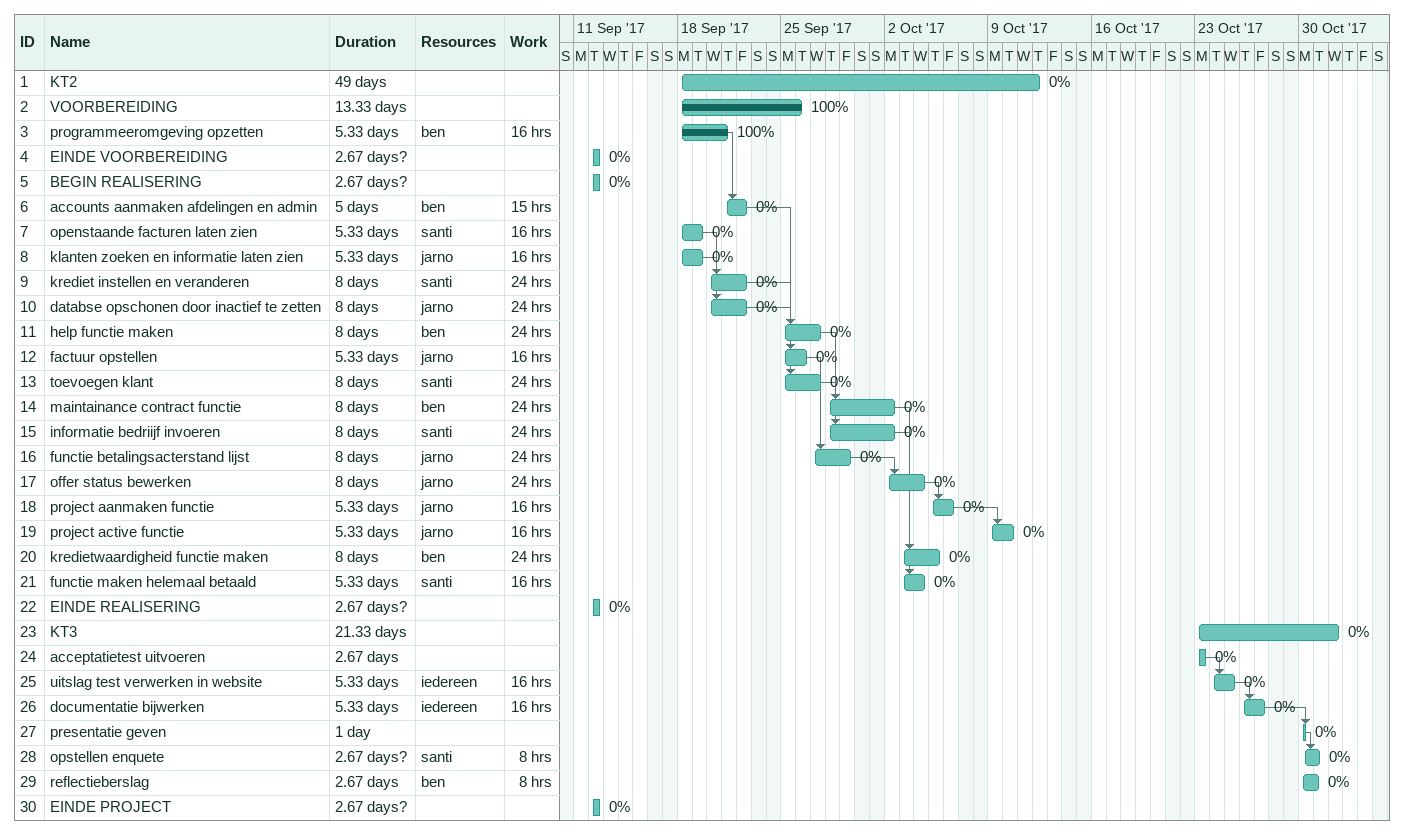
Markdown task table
| ID | Task | Duration | Start | Finish | Predecessors | Resources | % complete | Work (h) |
|---|---|---|---|---|---|---|---|---|
| 1 | KT2 | 49d | 2017-09-18 | 2017-10-12 |  |  | 0 |  |
| 2 | VOORBEREIDING | 13.33d | 2017-09-18 | 2017-09-26 |  |  | 100 |  |
| 3 | programmeeromgeving opzetten | 5.33d | 2017-09-18 | 2017-09-21 |  | ben | 100 | 16 |
| 4 | EINDE VOORBEREIDING | 2.67d? | 2017-09-12 | 2017-09-12 |  |  | 0 |  |
| 5 | BEGIN REALISERING | 2.67d? | 2017-09-12 | 2017-09-12 |  |  | 0 |  |
| 6 | accounts aanmaken afdelingen en admin | 5d | 2017-09-21 | 2017-09-22 | 3 | ben | 0 | 15 |
| 7 | openstaande facturen laten zien | 5.33d | 2017-09-18 | 2017-09-19 |  | santi | 0 | 16 |
| 8 | klanten zoeken en informatie laten zien | 5.33d | 2017-09-18 | 2017-09-19 |  | jarno | 0 | 16 |
| 9 | krediet instellen en veranderen | 8d | 2017-09-20 | 2017-09-22 | 7 | santi | 0 | 24 |
| 10 | databse opschonen door inactief te zetten | 8d | 2017-09-20 | 2017-09-22 | 8 | jarno | 0 | 24 |
| 11 | help functie maken | 8d | 2017-09-25 | 2017-09-27 | 6 | ben | 0 | 24 |
| 12 | factuur opstellen | 5.33d | 2017-09-25 | 2017-09-26 | 10 | jarno | 0 | 16 |
| 13 | toevoegen klant | 8d | 2017-09-25 | 2017-09-27 | 9 | santi | 0 | 24 |
| 14 | maintainance contract functie | 8d | 2017-09-28 | 2017-10-02 | 11 | ben | 0 | 24 |
| 15 | informatie bedriijf invoeren | 8d | 2017-09-28 | 2017-10-02 | 13 | santi | 0 | 24 |
| 16 | functie betalingsacterstand lijst | 8d | 2017-09-27 | 2017-09-29 | 12 | jarno | 0 | 24 |
| 17 | offer status bewerken | 8d | 2017-10-02 | 2017-10-04 | 16 | jarno | 0 | 24 |
| 18 | project aanmaken functie | 5.33d | 2017-10-05 | 2017-10-06 | 17 | jarno | 0 | 16 |
| 19 | project active functie | 5.33d | 2017-10-09 | 2017-10-10 | 18 | jarno | 0 | 16 |
| 20 | kredietwaardigheid functie maken | 8d | 2017-10-03 | 2017-10-05 | 14 | ben | 0 | 24 |
| 21 | functie maken helemaal betaald | 5.33d | 2017-10-03 | 2017-10-04 | 15 | santi | 0 | 16 |
| 22 | EINDE REALISERING | 2.67d? | 2017-09-12 | 2017-09-12 |  |  | 0 |  |
| 23 | KT3 | 21.33d | 2017-10-23 | 2017-11-01 |  |  | 0 |  |
| 24 | acceptatietest uitvoeren | 2.67d | 2017-10-23 | 2017-10-23 |  |  | 0 |  |
| 25 | uitslag test verwerken in website | 5.33d | 2017-10-24 | 2017-10-25 | 24 | iedereen | 0 | 16 |
| 26 | documentatie bijwerken | 5.33d | 2017-10-26 | 2017-10-27 | 25 | iedereen | 0 | 16 |
| 27 | presentatie geven | 1d | 2017-10-30 | 2017-10-30 | 26 |  | 0 |  |
| 28 | opstellen enquete | 2.67d? | 2017-10-30 | 2017-10-31 | 27 | santi | 0 | 8 |
| 29 | reflectieberslag | 2.67d | 2017-10-30 | 2017-10-31 |  | ben | 0 | 8 |
| 30 | EINDE PROJECT | 2.67d? | 2017-09-12 | 2017-09-12 |  |  | 0 |  |
